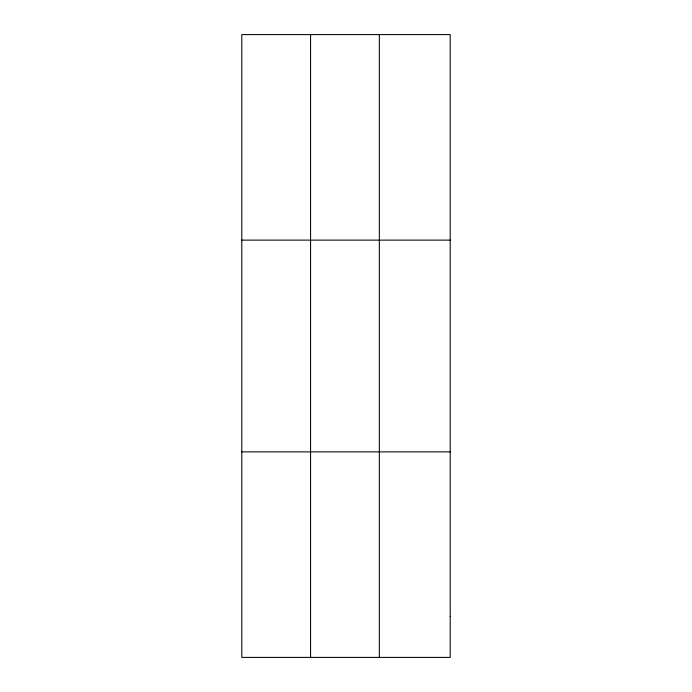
<?xml version="1.0" encoding="UTF-8"?>
<svg xmlns="http://www.w3.org/2000/svg" width="692" height="692" viewBox="0 0 692 692"><rect width="100%" height="100%" fill="white"/><g stroke="black" fill="none" stroke-linecap="round" stroke-linejoin="round"><path stroke-width="1.04" d="M310.57 34.6L310.57 657.4M379.346 34.6L379.346 657.4M241.793 240.124L450.207 240.124M241.793 451.876L450.207 451.876M450.207 616.295L450.207 657.4L241.793 657.4L241.793 34.6L450.207 34.6L450.207 616.295"/></g></svg>
